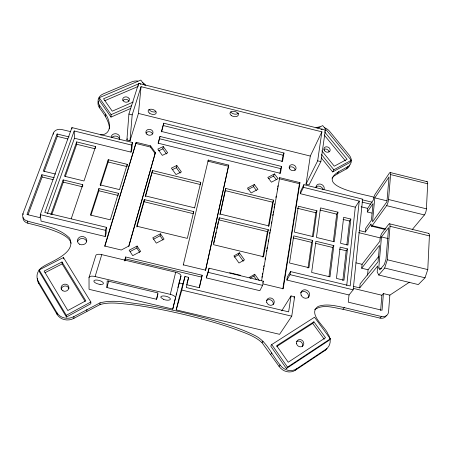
<?xml version="1.0" encoding="UTF-8"?>
<svg xmlns="http://www.w3.org/2000/svg" width="452" height="452" viewBox="0 0 452 452"><rect width="100%" height="100%" fill="white"/><g stroke="black" fill="none" stroke-linecap="round" stroke-linejoin="round"><path stroke-width="0.68" d="M90.835 301.976L90.829 303.738L66.433 317.038L39.431 271.833L39.149 269.912L63.466 257.533L90.835 301.976L66.297 315.321L66.433 317.038M95.575 148.307L95.592 146.555L76.659 141.911L64.472 176.235L83.982 180.975L95.592 146.555M144.527 85.145L140.809 80.072L99.237 97.694L99.191 100.191L110.983 117.091L130.781 108.412M109.537 128.876C109.107 120.752 103.954 113.955 99.355 107.638L99.406 105.18A10.475 8.362 5.2 0 1 103.316 93.88L131.775 81.857A10.249 8.113 7.9 0 1 137.894 81.061M91.005 215.152L98.864 190.772L98.915 188.58L118.396 193.303L118.322 194.388M105.61 116.644L105.689 114.215L99.406 105.18M37.256 278.342A12.249 10.921 -12 0 0 38.635 283.28L57.082 314.383A12.407 11.345 -14.3 0 0 73.919 318.321L99.999 304.58L100.056 302.834C113.621 299.281 127.865 302.761 141.504 304.258C163.155 307.716 184.574 312.518 205.733 318.236C222.74 323.101 239.939 327.937 255.781 335.955C267.285 342.091 272.042 355.43 280.104 364.956A12.227 11.147 45.6 0 0 296.568 368.809L325.903 349.266A12.012 10.684 43.4 0 0 327.768 333.683C325.773 327.384 307.083 313.728 318.151 306.411C326.615 303.399 335.819 305.942 344.3 307.626L381.544 316.524A7.012 5.916 41.9 0 0 388.573 311.818L389.844 295.128L409.546 282.133M100.48 185.778L108.147 161.991L108.237 159.703L127.249 164.353L127.108 166.048M130.99 152.115L131.781 149.527L132.413 142.476L71.936 127.588L40.273 214.672L41.07 221.118L105.197 236.498L105.446 230.322L106.367 227.316L44.793 212.513L74.196 130.967L131.611 145.086L130.99 152.115L74.427 138.233L74.196 130.967M106.367 227.316L106.107 233.52L105.197 236.498M110.983 117.091L111.085 114.655L99.237 97.694M353.272 286.336L359.741 287.89L377.697 265.985L377.177 271.963L378.77 275.025L418.32 284.574L425.021 277.794L427.778 269.584L429.4 235.904A4.797 1.542 -76 0 0 428.287 233.418M106.87 287.517L107.214 280.878L157.929 292.902L156.59 299.281L106.87 287.517L108.842 280.777M412.213 229.599L424.4 214.949A4.616 1.424 -75.4 0 0 426.405 208.83L427.699 183.778A4.537 1.362 -74.8 0 0 426.739 181.738M126.888 140.041L128.91 114.04L138.651 83.377L325.367 130.046L320.858 161.613L309.055 184.891L306.021 184.139L310.298 156.059L321.886 131.831L141.052 86.665L132.187 114.853L129.995 140.809L126.888 140.041L127.306 138.719M389.844 295.128L383.403 293.58L382.053 310.258L348.26 302.173L349.029 294.964L353.17 289.817L362.623 199.134L303.885 184.676L300.738 191.032L300.326 193.688L355.295 207.18L359.25 201.072L303.473 187.354L300.326 193.688M378.77 275.025L384.68 268.025L387.33 259.77L390.008 226.26A4.808 1.283 -76.1 0 0 388.669 224.311L381.957 233.125A4.701 1.226 -76.3 0 0 380.025 239.261L379.849 241.295L362.08 264.318L361.69 268.228L368.052 269.765L378.895 256.233M385.748 229L372.171 225.678L386.613 205.654A4.627 1.186 -75.6 0 0 388.545 199.501L390.613 174.579A4.543 1.136 -75.1 0 0 389.443 173.037L375.137 194.236A4.322 1.034 -75.6 0 0 373.375 199.942L367.634 208.383L367.284 211.96L372.013 213.118M380.635 310.479L381.883 295.246L383.403 293.58M378.782 267.963L381.454 236.944L388.584 227.655L386.025 259.211L384.341 264.476L379.816 269.889L378.782 267.963L381.488 268.618M138.465 85.445L138.651 83.377M374.793 197.852L372.527 221.898L386.94 201.739L389.031 176.907L374.793 197.852L386.968 200.852M367.544 275.206L368.052 269.765M129.995 140.809L138.465 113.435L141.052 86.665M104.864 246.363L136.205 142.335L150.612 145.883L155.381 152.607L128.843 246.413M124.927 260.866L125.673 257.002L202.157 275.262L199.388 287.738L186.405 284.647M359.741 287.89L360.137 283.862L378.064 261.759L379.494 245.385L361.69 268.228M359.323 230.554L365.289 232.012L365.657 228.316L371.448 220.158L373.03 203.569L367.284 211.96M359.25 201.072L350.193 285.924L290.495 271.573L287.336 277.014L286.862 280.054L349.029 294.964M346.718 285.523L355.295 207.18M342.831 280.579L346.198 250.764L347.492 248.905L340.141 247.12L336.446 278.415L343.983 280.229L347.492 248.905M346.865 244.86L349.554 221.017L350.837 219.056L343.656 217.299L340.588 243.317L347.921 245.097L350.837 219.056M333.83 245.589L329.983 276.861L311.631 272.443L315.925 241.244L333.83 245.589L332.599 247.464L328.999 276.539M337.943 212.169L334.299 241.786L316.445 237.453L320.519 207.897L337.943 212.169L336.729 214.158L333.322 241.617M139.679 252.318L136.837 248.018L137.092 246.052L129.153 250.222L132.718 255.657L140.662 251.453L137.092 246.052M155.217 153.748L150.465 147.041L150.612 145.883M136.905 226.915L144.047 201.728L144.324 199.598L193.738 211.592L187.309 238.379L136.775 226.203L144.324 199.598M145.465 196.705L152.522 170.54L200.761 182.337L194.586 207.926M312.761 240.475L308.948 267.68L289.517 263.002L293.749 235.865L312.761 240.475L311.637 242.379L308.01 268.092M316.931 210.762L313.292 236.684L294.342 232.079L298.371 206.219L316.931 210.762L315.812 212.762L312.462 236.503M306.021 184.139L317.666 160.822L321.886 131.831M158.324 143.47L160.002 136.442L281.636 166.477L280.438 173.331L158.081 143.177L160.002 136.442M291.037 295.936L288.63 311.857L186.286 287.523L188.642 277.364L184.992 276.494L179.274 296.953L176.223 309.902L279.585 334.322L291.749 316.185L294.625 296.789L291.037 295.936L281.692 310.852M161.618 131.888L163.771 123.204L283.997 153.002L282.528 161.387L161.426 131.442L163.771 123.204M286.862 280.054L290.02 274.652L290.495 271.573M303.473 187.354L303.885 184.676M166.517 153.946L162.861 148.832L163.223 146.538L157.833 149.081L162.319 155.375L167.715 152.804L163.223 146.538M299.947 182.648L299.433 183.704L279.2 178.721L279.664 177.653L299.947 182.648L283.218 288.743L263.132 283.935M282.816 288.913L299.433 183.704M262.618 285.381L263.352 281.189L209.078 268.2L206.27 277.901L259.855 290.692L262.618 285.381L208.174 272.37L206.27 277.901M279.873 173.427L280.715 168.641L281.636 166.477M281.946 161.641L283.076 155.205L283.997 153.002M261.889 277.392L262.132 276.002M262.375 274.613L262.618 273.223M263.228 269.748L263.471 268.358M263.719 266.968L263.962 265.578M265.058 259.324L265.301 257.934M266.397 251.679L266.64 250.289M266.889 248.905L267.132 247.515M268.228 241.261L268.471 239.871M269.567 233.616L269.81 232.226M270.059 230.836L270.302 229.446M271.398 223.192L271.641 221.802M272.737 215.547L272.985 214.158M273.228 212.768L273.471 211.378M274.082 207.903L274.324 206.519M274.567 205.129L274.81 203.739M275.906 197.484L276.155 196.095M277.251 189.84L277.494 188.45M277.737 187.06L277.98 185.67M261.606 280.692L279.664 177.653M262.889 257.228L267.426 231.656L268.33 229.695L219.401 217.819L218.74 219.847L267.426 231.656M268.341 226.508L272.652 202.213L273.562 200.151L225.802 188.467L225.294 190.06M268.33 229.695L263.544 256.742L213.536 244.696L219.401 217.819M273.562 200.151L268.996 225.927L220.214 214.073L225.802 188.467M162.94 239.995L160.081 235.786L160.449 233.786L152.742 237.831L156.324 243.153L164.042 239.068L160.449 233.786M180.184 173.043L176.376 167.72L176.805 165.488L171.398 168.121L175.986 174.568L181.399 171.901L176.805 165.488M208.174 272.37L209.078 268.2M213.643 243.193L214.242 240.447M214.542 239.074L215.141 236.328M215.44 234.955L216.039 232.209M216.79 228.774L217.389 226.028M217.689 224.655L218.288 221.909M219.858 214.734L225.13 190.591L272.652 202.213M205.474 270.42L228.74 165.116L208.276 160.081L207.988 161.195L228.401 166.223M228.74 165.116L205.632 270.183L183.314 264.849M199.236 287.545L202.157 275.262M176.223 309.902L181.806 290.071L184.992 276.494M172.754 309.083L180.958 276.076A6.057 2.48 13.3 0 0 175.67 272.251L101.773 254.623A6.136 2.48 15.7 0 0 95.745 255.764L89.021 277.545L89.05 289.314L172.754 309.083L175.314 298.365M176.11 295.015L176.591 293.003M183.23 265.104L208.276 160.081M175.721 298.088A6.158 2.356 13.2 0 0 170.302 294.365L175.67 272.251M156.59 299.281L157.957 293.856M200.761 182.337L200.208 184.501L152.211 172.766M193.738 211.592L193.207 213.655L144.047 201.728M177.868 287.647L180.958 276.076M152.522 170.54L145.369 195.891L194.637 207.858M155.381 152.607L128.752 246.103L121.277 250.012L104.7 246.046L136.205 142.335M124.56 260.9L125.673 257.002M186.919 283.285L188.642 277.364M89.021 277.545A6.243 2.362 15.5 0 1 95.112 276.534L101.773 254.623M131.611 145.086L132.413 142.476M118.396 193.303L110.294 219.825L90.372 215.028L98.915 188.58M127.249 164.353L119.526 189.608L100.101 184.891L108.237 159.703M71.241 218.728L82.739 184.653L63.167 179.902L50.85 214.598M51.777 214.683L63.303 182.145L63.167 179.902M65.297 176.517L76.721 144.273L76.659 141.911M47.409 213.689L74.427 138.233M40.533 215.655L39.821 217.615L26.973 214.53L41.872 174.732L54.296 177.749M28.047 214.683L42.115 177.003L41.872 174.732M44.217 171.381L57.291 136.38L57.127 133.984L69.116 136.928M57.127 133.984L43.239 171.076L55.624 174.082M23.131 214.638L22.956 213.57L53.376 133.063A6.599 5.367 0 0 1 61.602 129.504L70.456 131.583M247.962 189.546L253.521 186.619L254.329 184.495L257.973 189.332L251.142 192.947L247.498 188.083L254.329 184.495M234.379 257.092L238.605 254.696L239.379 252.809L244.464 259.9L239.001 263.024L233.916 255.894L239.379 252.809M268.731 178.613L273.545 176.082L274.443 173.935L278.093 178.676L271.443 182.196L267.793 177.427L274.443 173.935M250.25 278.178L253.883 276.048L254.747 274.251L259.154 280.398M324.768 131.289L325.367 130.046M262.736 282.381L263.352 281.189M321.299 157.838L332.655 171.929L333.825 169.788L351.266 160.302L322.694 125.577L317.716 128.108M331.994 178.167L333.808 176.24L337.282 173.941L338.463 171.822L347.729 166.754A10.243 8.181 26.7 0 0 349.13 155.019L329.576 131.295A10.068 7.972 24.1 0 0 324.598 127.746M351.266 160.302L350.029 162.46L332.655 171.929M337.282 173.941L346.509 168.878L347.729 166.754M327.033 348.413A11.95 10.639 43.6 0 1 324.621 350.729L295.416 370.194A12.164 11.102 45.9 0 1 279.042 366.357L262.053 342.729L263.007 341.215M293.862 297.981L294.625 296.789M271.731 344.565L270.725 346.074L286.393 368.538L329.028 340.345L330.333 338.83L314.519 317.236L271.731 344.565L287.5 367.137L286.393 368.538M270.742 354.402L271.748 352.944M365.289 232.012L371.086 223.904A4.401 1.073 -76.1 0 0 372.171 225.678M279.042 366.357L280.104 364.956M276.793 346.469L312.711 323.406L313.92 321.813L325.513 337.695L288.218 362.227L276.647 345.723L313.92 321.813M314.654 309.739C322.745 303.727 333.955 307.823 342.961 309.258L344.3 307.626M295.416 370.194L296.568 368.809M324.621 350.729L325.903 349.266M342.961 309.258L380.013 318.101L381.544 316.524M287.5 367.137L330.333 338.83M338.463 171.822C313.835 187.405 369.516 195.094 373.849 197.253M249.272 277.449L254.747 274.251M22.956 213.57A7.13 6.079 -7.7 0 0 27.532 221.096C41.804 225.345 58.438 227.153 69.512 238.012C76.947 252.583 51.952 261.041 43.573 266.335A12.311 10.972 -11.8 0 0 38.352 281.415L56.895 312.665A12.475 11.402 -14 0 0 73.829 316.632L100.056 302.834M130.159 251.532L136.837 248.018M153.595 239.198L160.081 235.786M45.008 272.697L62.144 263.917L61.992 261.974L44.143 271.093L67.817 310.53L85.801 300.789L61.992 261.974M320.982 129.571L322.203 128.95M172.189 169.76L176.376 167.72M158.692 150.804L162.861 148.832M111.085 114.655L131.617 105.678M133.267 102.022L112.243 111.175L103.548 98.768L139.775 83.349L140.572 84.439M104.768 100.706L138.25 86.405M99.999 304.58C110.316 301.541 121.283 303.738 131.764 304.631C149.2 306.936 166.46 310.417 183.585 314.406C200.586 318.468 217.48 323.044 234.012 328.751C243.656 332.587 254.295 335.491 262.053 342.729M100.513 134.962C112.525 134.645 110.441 121.249 105.689 114.215M178.885 282.862L182.987 283.833M181.806 290.071L291.749 316.185M95.112 276.534L170.302 294.365M229.588 272.703L240.662 275.353M125.481 258.923L201.558 277.082M353.43 288.416L381.883 295.246M40.273 214.672L105.446 230.322M290.02 274.652L353.17 289.817M387.33 259.77L427.778 269.584M42.115 177.003L53.178 179.687M63.303 182.145L82.778 186.868M98.864 190.772L118.254 195.473M293.393 237.955L311.637 242.379M315.468 243.312L332.599 247.464M339.542 249.148L346.198 250.764M384.68 268.025L425.021 277.794M355.956 262.838L362.08 264.318M57.291 136.38L67.89 138.984M76.721 144.273L94.892 148.725M389.584 223.808L428.784 233.413M390.008 226.26L429.4 235.904M320.05 210.073L336.729 214.158M371.391 226.13L384.918 229.441M108.147 161.991L127.063 166.613M297.343 208.248L315.812 212.762M343.057 219.429L349.554 221.017M381.454 236.944L388.291 238.611M358.741 232.656L380.381 237.933M159.663 138.77L280.715 168.641M388.545 199.501L426.405 208.83M136.086 143.499L150.465 147.041M386.613 205.654L424.4 214.949M361.995 199.727L372.149 202.225M362.029 202.078L370.787 204.231M361.131 206.784L367.634 208.383M22.956 217.598A7.096 6.051 -7.8 0 0 27.866 223.209C38.753 225.91 49.754 228.565 60.014 233.204C64.404 235.469 69.766 238.114 71.122 243.295M390.251 172.528L427.174 181.693M390.613 174.579L427.699 183.778M138.465 113.435L310.298 156.059M128.91 114.04L132.187 114.853M317.666 160.822L320.858 161.613M163.415 125.571L283.076 155.205M324.869 132.193L347.085 159.262L334.294 166.189L321.858 150.832M324.214 134.99L345.424 160.889M321.525 154.561L333.825 169.788M273.545 176.082L276.37 179.755M253.521 186.619L256.34 190.365M312.711 323.406L324.231 339.215M238.605 254.696L243.272 261.216M253.883 276.048L256.267 279.392M62.144 263.917L85.095 301.371M39.149 269.912L66.297 315.321M27.532 221.096L27.866 223.209M38.352 281.415L38.635 283.28M56.895 312.665L57.082 314.383M53.376 133.063L53.466 134.267M63.466 257.533L63.562 258.838M73.829 316.632L73.919 318.321M71.936 127.588L71.981 128.916M82.739 184.653L82.761 185.761M86.846 309.507L86.863 311.225M315.959 127.888A10.068 7.972 24.1 0 1 320.078 126.916M142.386 82.484A10.249 8.113 7.9 0 1 145.719 85.343M111.203 136.956A4.294 3.537 5 0 1 116.785 133.911A4.294 3.537 5 0 1 119.108 139.25M316.14 187.569A4.209 3.469 26.9 0 1 320.66 184.145A4.209 3.469 26.9 0 1 323.954 189.495M77.637 241.571A4.684 4.147 -4 0 1 82.219 238.515A4.684 4.147 -4 0 1 86.677 241.577M300.653 292.715A4.593 4.057 35.8 0 1 306.371 292.348A4.593 4.057 35.8 0 1 308.179 297.834M315.829 187.111A4.192 3.458 26.9 0 1 320.067 186.393A4.192 3.458 26.9 0 1 323.067 189.761M111.774 137.589A4.271 3.526 5 0 1 116.113 136.148A4.271 3.526 5 0 1 119.531 138.95M155.878 111.712A4.204 2.446 17.5 0 1 149.019 109.339M296.766 341.576A3.836 3.463 43.3 0 1 301.224 342.051A3.836 3.463 43.3 0 1 302.36 346.424M61.223 289.568A3.921 3.543 -11.7 0 1 64.726 286.014A3.921 3.543 -11.7 0 1 68.924 288.568M122.887 100.734A3.305 2.644 6.7 0 1 126.029 99.355A3.305 2.644 6.7 0 1 128.967 101.225M323.988 149.318A3.243 2.593 25.2 0 1 329.028 151.782M238.577 113.113A4.294 2.616 12.8 0 1 234.594 114.102A4.294 2.616 12.8 0 1 230.786 111.853M99.355 107.638A10.424 8.339 5.2 0 1 98.366 101.242M386.55 315.264A6.978 5.893 42.1 0 1 380.013 318.101M349.803 164.98A10.193 8.159 26.8 0 1 346.509 168.878M266.708 300.512A3.938 3.565 33.4 0 1 271.307 300.258A3.938 3.565 33.4 0 1 273.172 304.501M146.047 133.097A3.571 2.938 8.5 0 1 149.539 131.747A3.571 2.938 8.5 0 1 152.573 133.978M289.218 167.438A3.52 2.898 23.5 0 1 292.947 167.24A3.52 2.898 23.5 0 1 295.083 170.234M100.067 284.398L98.592 284.138A4.955 1.864 15.3 0 1 94.27 280.415A4.955 1.864 15.3 0 1 102.242 281.799A4.955 1.864 15.3 0 1 100.067 284.398M163.72 299.461L160.935 297.586A4.893 1.859 13.3 0 1 165.5 296.162A4.893 1.859 13.3 0 1 170.285 299.393A4.893 1.859 13.3 0 1 163.72 299.461M129.153 98.773L128.758 98.14A3.322 2.65 6.8 0 0 124.526 97.112A3.322 2.65 6.8 0 0 122.916 100.299L123.311 100.932A3.322 2.65 6.8 0 0 127.554 101.966A3.322 2.65 6.8 0 0 129.153 98.773M79.676 244.266A4.712 4.164 -3.8 0 0 86.801 240.645A4.712 4.164 -3.8 0 0 79.801 237.051A4.712 4.164 -3.8 0 0 79.676 244.266M301.134 295.145A4.616 4.074 35.7 0 0 308.744 297.026A4.616 4.074 35.7 0 0 305.868 289.901A4.616 4.074 35.7 0 0 301.134 295.145M149.38 113.085A4.209 2.441 17.5 0 0 156.16 113.209A4.209 2.441 17.5 0 0 151.019 109.175A4.209 2.441 17.5 0 0 149.38 113.085M324.57 150.832A3.26 2.605 25.2 0 0 329.966 150.951A3.26 2.605 25.2 0 0 326.57 146.793A3.26 2.605 25.2 0 0 324.57 150.832M62.941 290.834A3.938 3.559 -11.4 0 0 68.913 287.664A3.938 3.559 -11.4 0 0 63.116 284.641A3.938 3.559 -11.4 0 0 62.941 290.834M296.472 343.288A3.859 3.48 43.1 0 0 302.365 346.317A3.859 3.48 43.1 0 0 301.541 339.977A3.859 3.48 43.1 0 0 296.472 343.288M231.464 115.639A4.3 2.61 12.8 0 0 238.345 115.017A4.3 2.61 12.8 0 0 232.701 111.288A4.3 2.61 12.8 0 0 231.464 115.639M289.659 168.828A3.537 2.904 23.5 0 0 295.625 169.523A3.537 2.904 23.5 0 0 292.597 164.692A3.537 2.904 23.5 0 0 289.659 168.828M266.725 302.32A3.955 3.576 33.2 0 0 273.2 304.411A3.955 3.576 33.2 0 0 271.336 298.128A3.955 3.576 33.2 0 0 266.725 302.32M147.002 134.346A3.588 2.944 8.5 0 0 152.929 133.165A3.588 2.944 8.5 0 0 148.431 129.43A3.588 2.944 8.5 0 0 147.002 134.346"/></g></svg>
